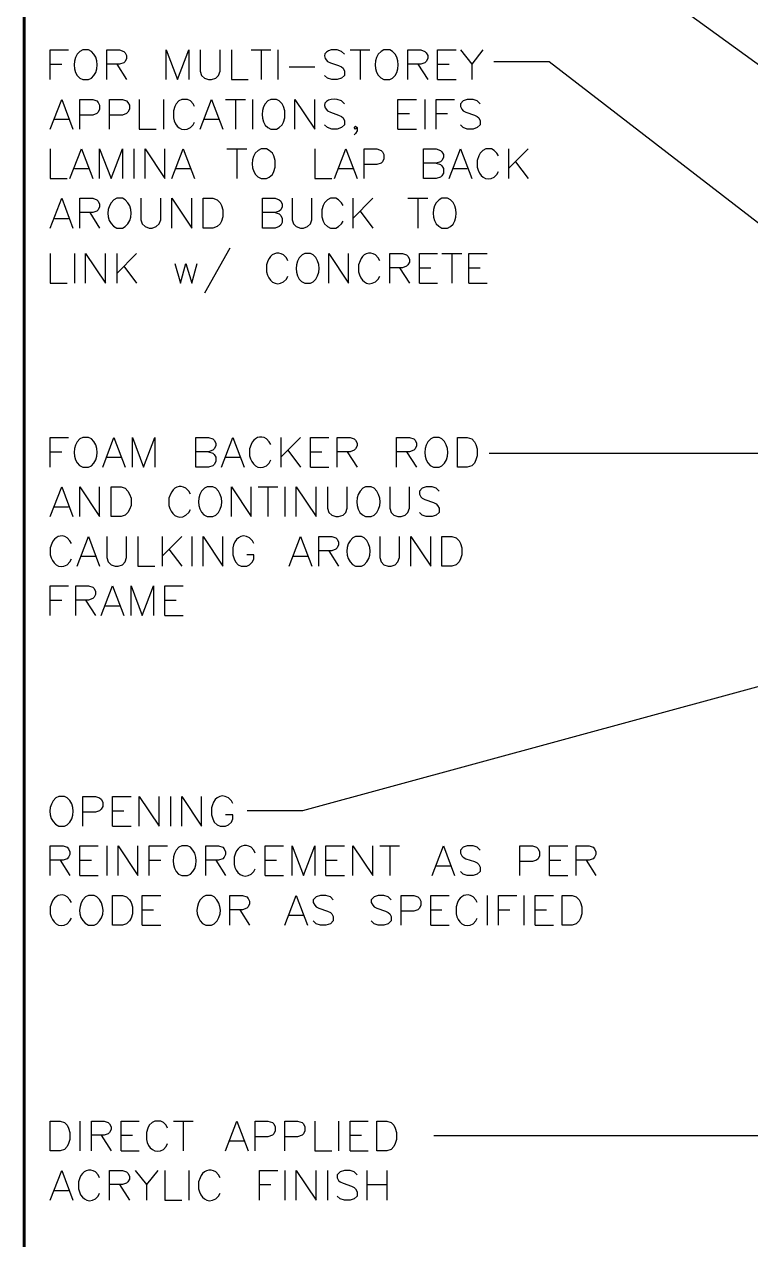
# Model space of a CAD drawing. Header units: millimetres. Extents: x 14 to 201, y 16 to 268.
# Drawn here: x 13.8 to 69.8, y 74.2 to 167.8 of the extents above; entities that cross this region are included whole.
import ezdxf

# ---------------------------------------------------------------- set-up
doc = ezdxf.new("R2010")
doc.units = ezdxf.units.MM
doc.header["$MEASUREMENT"] = 0
doc.layers.get('0').update_dxf_attribs({"linetype": 'CONTINUOUS'})

msp = doc.modelspace()

# ---------------------------------------------------------------- linework, layer by layer
at = {"color": 0, "linetype": 'Continuous', "lineweight": 60, "true_color": 0x000007}
msp.add_line((13.843, 55.414), (13.843, 264.541), dxfattribs=at)
at = {"color": 0, "linetype": 'Continuous', "lineweight": 25, "true_color": 0x000007}
for p, q in [((31.305, 165.82), (32.829, 165.82)), ((32.067, 165.82), (32.067, 163.534)), ((33.359, 165.82), (33.359, 163.534)), ((38.925, 165.82), (40.449, 165.82)), ((39.687, 165.82), (39.687, 163.534)), ((49.149, 165.82), (48.281, 164.719)), ((15.833, 164.719), (16.722, 164.719)), ((20.955, 164.719), (21.717, 163.534)), ((44.132, 164.719), (44.894, 163.534)), ((45.656, 164.719), (46.545, 164.719)), ((34.226, 164.507), (36.195, 164.507)), ((45.656, 163.534), (47.075, 163.534)), ((24.553, 162.01), (24.553, 159.724)), ((29.337, 162.01), (30.861, 162.01)), ((30.099, 162.01), (30.099, 159.724)), ((31.411, 162.01), (31.411, 159.724)), ((44.683, 162.01), (44.683, 159.724)), ((16.171, 160.486), (17.251, 160.486)), ((27.707, 160.486), (28.787, 160.486)), ((42.608, 160.909), (43.497, 160.909)), ((45.551, 160.909), (46.418, 160.909)), ((42.608, 159.724), (44.027, 159.724)), ((22.267, 158.2), (22.267, 155.914)), ((29.443, 158.2), (30.967, 158.2)), ((30.205, 158.2), (30.205, 155.914)), ((51.117, 158.2), (51.117, 155.914)), ((52.641, 158.2), (51.117, 156.676)), ((17.695, 156.676), (18.775, 156.676)), ((25.527, 156.676), (26.628, 156.676)), ((38.036, 156.676), (39.137, 156.676)), ((46.863, 156.676), (47.942, 156.676)), ((51.647, 157.205), (52.641, 155.914)), ((39.137, 154.39), (39.137, 152.083)), ((40.661, 154.39), (39.137, 152.845)), ((43.37, 154.39), (44.894, 154.39)), ((44.132, 154.39), (44.132, 152.083)), ((16.171, 152.845), (17.251, 152.845)), ((18.881, 153.289), (19.643, 152.083)), ((39.687, 153.395), (40.661, 152.083)), ((17.695, 150.135), (17.695, 147.849)), ((20.955, 150.135), (20.955, 147.849)), ((22.479, 150.135), (20.955, 148.611)), ((29.676, 150.559), (27.707, 147.087)), ((45.995, 150.135), (47.519, 150.135)), ((46.757, 150.135), (46.757, 147.849)), ((21.505, 149.162), (22.479, 147.849)), ((42.735, 149.035), (43.497, 147.849)), ((44.259, 149.035), (45.127, 149.035)), ((48.069, 149.035), (48.937, 149.035)), ((44.259, 147.849), (45.656, 147.849)), ((48.069, 147.849), (49.466, 147.849)), ((33.591, 135.975), (33.591, 133.689)), ((35.115, 135.975), (33.591, 134.451)), ((15.833, 134.874), (16.722, 134.874)), ((34.121, 135.001), (35.115, 133.689)), ((35.877, 134.874), (36.745, 134.874)), ((38.693, 134.874), (39.455, 133.689)), ((43.265, 134.874), (44.027, 133.689)), ((20.193, 134.451), (21.294, 134.451)), ((29.337, 134.451), (30.438, 134.451)), ((83.121, 134.747), (49.615, 134.747)), ((35.877, 133.689), (37.274, 133.689)), ((31.835, 132.165), (33.359, 132.165)), ((32.597, 132.165), (32.597, 129.879)), ((33.909, 132.165), (33.909, 129.879)), ((16.171, 130.641), (17.251, 130.641)), ((24.447, 128.355), (24.447, 126.069)), ((25.971, 128.355), (24.447, 126.831)), ((26.733, 128.355), (26.733, 126.069)), ((24.977, 127.381), (25.971, 126.069)), ((18.246, 126.831), (19.325, 126.831)), ((34.565, 126.831), (35.645, 126.831)), ((37.274, 127.254), (38.036, 126.069)), ((15.833, 123.444), (16.722, 123.444)), ((18.563, 123.444), (19.325, 122.259)), ((20.087, 123.021), (21.167, 123.021)), ((24.659, 123.444), (25.527, 123.444)), ((24.659, 122.259), (26.077, 122.259)), ((25.104, 108.331), (25.104, 106.045)), ((20.637, 107.23), (21.505, 107.23)), ((20.637, 106.045), (22.056, 106.045)), ((20.193, 104.521), (20.193, 102.235)), ((41.211, 104.521), (42.735, 104.521)), ((41.973, 104.521), (41.973, 102.235)), ((16.595, 103.42), (17.357, 102.235)), ((18.119, 103.42), (19.008, 103.42)), ((23.453, 103.42), (24.342, 103.42)), ((28.575, 103.42), (29.337, 102.235)), ((32.385, 103.42), (33.253, 103.42)), ((37.063, 103.42), (37.931, 103.42)), ((45.551, 102.997), (46.651, 102.997)), ((54.271, 103.42), (55.139, 103.42)), ((57.086, 103.42), (57.848, 102.235)), ((18.119, 102.235), (19.537, 102.235)), ((32.385, 102.235), (33.803, 102.235)), ((37.063, 102.235), (38.481, 102.235)), ((54.271, 102.235), (55.689, 102.235)), ((49.466, 100.711), (49.466, 98.425)), ((52.303, 100.711), (52.303, 98.425)), ((22.923, 99.61), (23.791, 99.61)), ((30.438, 99.61), (31.178, 98.425)), ((45.127, 99.61), (45.995, 99.61)), ((50.355, 99.61), (51.223, 99.61)), ((53.171, 99.61), (54.038, 99.61)), ((22.923, 98.425), (24.342, 98.425)), ((34.226, 99.187), (35.327, 99.187)), ((45.127, 98.425), (46.545, 98.425)), ((53.171, 98.425), (54.589, 98.425)), ((18.119, 83.333), (18.119, 81.047)), ((25.315, 83.333), (26.839, 83.333)), ((26.077, 83.333), (26.077, 81.047)), ((38.036, 83.333), (38.036, 81.047)), ((19.77, 82.254), (20.532, 81.047)), ((21.294, 82.254), (22.161, 82.254)), ((29.676, 81.809), (30.755, 81.809)), ((38.925, 82.254), (39.793, 82.254)), ((76.01, 82.19), (45.36, 82.19)), ((21.294, 81.047), (22.691, 81.047)), ((38.925, 81.047), (40.323, 81.047)), ((24.109, 79.523), (23.241, 78.444)), ((26.501, 79.523), (26.501, 77.237)), ((33.909, 79.523), (33.909, 77.237)), ((37.169, 79.523), (37.169, 77.237)), ((40.217, 79.523), (40.217, 77.237)), ((41.741, 79.523), (41.741, 77.237)), ((16.171, 77.999), (17.251, 77.999)), ((21.167, 78.444), (21.929, 77.237)), ((31.941, 78.444), (32.829, 78.444)), ((40.217, 78.444), (41.741, 78.444))]:
    msp.add_line(p, q, dxfattribs=at)
for points in [[(87.376, 152.337), (53.996, 176.551), (49.72, 176.551)], [(15.833, 163.534), (15.833, 165.82), (17.251, 165.82)], [(18.351, 165.82), (18.119, 165.693), (17.907, 165.481)], [(19.008, 165.693), (18.775, 165.82), (18.351, 165.82), (18.351, 165.82)], [(20.193, 163.534), (20.193, 165.82), (21.167, 165.82), (21.505, 165.693), (21.611, 165.587), (21.717, 165.375), (21.717, 165.164), (21.611, 164.931), (21.505, 164.825), (21.167, 164.719), (20.193, 164.719)], [(24.765, 163.534), (24.765, 165.82), (25.633, 163.534), (26.501, 165.82), (26.501, 163.534)], [(27.39, 165.82), (27.39, 164.169), (27.495, 163.851), (27.707, 163.64), (28.025, 163.534), (28.257, 163.534), (28.575, 163.64), (28.787, 163.851), (28.914, 164.169), (28.914, 165.82)], [(29.781, 165.82), (29.781, 163.534), (31.073, 163.534)], [(38.481, 165.481), (38.269, 165.693), (37.931, 165.82)], [(41.529, 165.82), (41.317, 165.693), (41.084, 165.481)], [(42.185, 165.693), (41.973, 165.82), (41.529, 165.82), (41.529, 165.82)], [(43.37, 163.534), (43.37, 165.82), (44.365, 165.82), (44.683, 165.693), (44.789, 165.587), (44.894, 165.375), (44.894, 165.164), (44.789, 164.931), (44.683, 164.825), (44.365, 164.719), (43.37, 164.719)], [(45.656, 163.534), (45.656, 165.82), (47.075, 165.82)], [(47.413, 165.82), (48.281, 164.719), (48.281, 163.534)], [(37.169, 164.931), (37.401, 164.825), (38.036, 164.613), (38.269, 164.507), (38.375, 164.402), (38.481, 164.169), (38.481, 163.851), (38.269, 163.64), (37.931, 163.534), (37.507, 163.534), (37.169, 163.64), (36.957, 163.851)], [(92.138, 135.657), (54.25, 164.91), (49.974, 164.91)], [(18.351, 163.534), (18.775, 163.534), (19.008, 163.64)], [(41.529, 163.534), (41.973, 163.534), (42.185, 163.64)], [(15.833, 159.724), (16.722, 162.01), (17.589, 159.724)], [(18.119, 159.724), (18.119, 162.01), (19.113, 162.01), (19.431, 161.883), (19.537, 161.777), (19.643, 161.565), (19.643, 161.248), (19.537, 161.015), (19.431, 160.909), (19.113, 160.803), (18.119, 160.803)], [(20.405, 159.724), (20.405, 162.01), (21.399, 162.01), (21.717, 161.883), (21.823, 161.777), (21.929, 161.565), (21.929, 161.248), (21.823, 161.015), (21.717, 160.909), (21.399, 160.803), (20.405, 160.803)], [(22.691, 162.01), (22.691, 159.724), (24.003, 159.724)], [(26.945, 161.459), (26.839, 161.671), (26.628, 161.883), (26.395, 162.01), (25.971, 162.01), (25.739, 161.883), (25.527, 161.671), (25.421, 161.459), (25.315, 161.121), (25.315, 160.592)], [(27.39, 159.724), (28.257, 162.01), (29.125, 159.724)], [(32.829, 162.01), (32.597, 161.883), (32.385, 161.671)], [(32.829, 159.724), (33.253, 159.724), (33.464, 159.83), (33.697, 160.041), (33.803, 160.253), (33.909, 160.592), (33.909, 161.121), (33.803, 161.459), (33.697, 161.671), (33.464, 161.883), (33.253, 162.01), (32.829, 162.01), (32.829, 162.01)], [(34.671, 159.724), (34.671, 162.01), (36.195, 159.724), (36.195, 162.01)], [(38.481, 161.671), (38.269, 161.883), (37.931, 162.01)], [(42.608, 159.724), (42.608, 162.01), (44.027, 162.01)], [(45.551, 159.724), (45.551, 162.01), (46.969, 162.01)], [(48.937, 161.671), (48.704, 161.883), (48.387, 162.01), (47.942, 162.01), (47.625, 161.883), (47.413, 161.671), (47.413, 161.459), (47.519, 161.248), (47.625, 161.121), (47.837, 161.015), (48.493, 160.803), (48.704, 160.697), (48.831, 160.592), (48.937, 160.359), (48.937, 160.041), (48.704, 159.83), (48.387, 159.724), (47.942, 159.724), (47.625, 159.83), (47.413, 160.041)], [(37.169, 161.121), (37.401, 161.015), (38.036, 160.803), (38.269, 160.697), (38.375, 160.592), (38.481, 160.359), (38.481, 160.041), (38.269, 159.83), (37.931, 159.724), (37.507, 159.724), (37.169, 159.83), (36.957, 160.041)], [(26.628, 159.83), (26.839, 160.041), (26.945, 160.253)], [(39.455, 159.83), (39.349, 159.724), (39.243, 159.83), (39.349, 159.935), (39.455, 159.83), (39.455, 159.597), (39.349, 159.385), (39.243, 159.279)], [(15.833, 158.2), (15.833, 155.914), (17.145, 155.914)], [(17.357, 155.914), (18.246, 158.2), (19.113, 155.914)], [(19.643, 155.914), (19.643, 158.2), (20.532, 155.914), (21.399, 158.2), (21.399, 155.914)], [(23.135, 155.914), (23.135, 158.2), (24.659, 155.914), (24.659, 158.2)], [(25.209, 155.914), (26.077, 158.2), (26.945, 155.914)], [(32.067, 158.2), (31.835, 158.073), (31.623, 157.861)], [(32.067, 155.914), (32.491, 155.914), (32.702, 156.02), (32.935, 156.231), (33.041, 156.443), (33.147, 156.782), (33.147, 157.311), (33.041, 157.649), (32.935, 157.861), (32.702, 158.073), (32.491, 158.2), (32.067, 158.2), (32.067, 158.2)], [(36.195, 158.2), (36.195, 155.914), (37.507, 155.914)], [(37.719, 155.914), (38.587, 158.2), (39.455, 155.914)], [(40.005, 155.914), (40.005, 158.2), (40.979, 158.2), (41.317, 158.073), (41.423, 157.967), (41.529, 157.755), (41.529, 157.438), (41.423, 157.205), (41.317, 157.099), (40.979, 156.993), (40.005, 156.993)], [(44.577, 155.914), (44.577, 158.2), (45.551, 158.2), (45.889, 158.073), (45.995, 157.967), (46.101, 157.755), (46.101, 157.544), (45.995, 157.311), (45.889, 157.205), (45.551, 157.099), (44.577, 157.099)], [(46.545, 155.914), (47.413, 158.2), (48.281, 155.914)], [(50.355, 157.649), (50.228, 157.861), (50.017, 158.073), (49.805, 158.2), (49.361, 158.2), (49.149, 158.073), (48.937, 157.861), (48.831, 157.649), (48.704, 157.311), (48.704, 156.782)], [(45.551, 157.099), (45.889, 156.993), (45.995, 156.887), (46.101, 156.676), (46.101, 156.337), (45.995, 156.125), (45.889, 156.02), (45.551, 155.914), (44.577, 155.914)], [(50.017, 156.02), (50.228, 156.231), (50.355, 156.443)], [(15.833, 152.083), (16.722, 154.39), (17.589, 152.083)], [(18.119, 152.083), (18.119, 154.39), (19.113, 154.39), (19.431, 154.263), (19.537, 154.157), (19.643, 153.945), (19.643, 153.734), (19.537, 153.501), (19.431, 153.395), (19.113, 153.289), (18.119, 153.289)], [(20.955, 154.39), (20.743, 154.263), (20.532, 154.051)], [(21.611, 154.263), (21.399, 154.39), (20.955, 154.39), (20.955, 154.39)], [(22.818, 154.39), (22.818, 152.739), (22.923, 152.421), (23.135, 152.21), (23.453, 152.083), (23.685, 152.083), (24.003, 152.21), (24.215, 152.421), (24.342, 152.739), (24.342, 154.39)], [(25.209, 152.083), (25.209, 154.39), (26.733, 152.083), (26.733, 154.39)], [(32.173, 152.083), (32.173, 154.39), (33.147, 154.39), (33.464, 154.263), (33.591, 154.157), (33.697, 153.945), (33.697, 153.734), (33.591, 153.501), (33.464, 153.395), (33.147, 153.289), (32.173, 153.289)], [(34.459, 154.39), (34.459, 152.739), (34.565, 152.421), (34.777, 152.21), (35.115, 152.083), (35.327, 152.083), (35.645, 152.21), (35.877, 152.421), (35.983, 152.739), (35.983, 154.39)], [(38.375, 153.839), (38.269, 154.051), (38.036, 154.263), (37.825, 154.39), (37.401, 154.39), (37.169, 154.263), (36.957, 154.051), (36.851, 153.839), (36.745, 153.501), (36.745, 152.972), (36.851, 152.633), (36.957, 152.421), (37.169, 152.21), (37.401, 152.083), (37.825, 152.083), (38.036, 152.21), (38.269, 152.421), (38.375, 152.633)], [(45.995, 154.39), (45.783, 154.263), (45.551, 154.051)], [(46.651, 154.263), (46.418, 154.39), (45.995, 154.39), (45.995, 154.39)], [(33.147, 153.289), (33.464, 153.183), (33.591, 153.077), (33.697, 152.845), (33.697, 152.527), (33.591, 152.315), (33.464, 152.21), (33.147, 152.083), (32.173, 152.083)], [(20.955, 152.083), (21.399, 152.083), (21.611, 152.21)], [(45.995, 152.083), (46.418, 152.083), (46.651, 152.21)], [(15.833, 150.135), (15.833, 147.849), (17.145, 147.849)], [(18.563, 147.849), (18.563, 150.135), (20.087, 147.849), (20.087, 150.135)], [(34.121, 149.585), (34.015, 149.797), (33.803, 150.029)], [(35.433, 150.135), (35.221, 150.029), (34.988, 149.797)], [(36.089, 150.029), (35.877, 150.135), (35.433, 150.135), (35.433, 150.135)], [(37.274, 147.849), (37.274, 150.135), (38.798, 147.849), (38.798, 150.135)], [(41.211, 149.585), (41.084, 149.797), (40.873, 150.029)], [(41.973, 147.849), (41.973, 150.135), (42.947, 150.135), (43.265, 150.029), (43.37, 149.924), (43.497, 149.691), (43.497, 149.479), (43.37, 149.267), (43.265, 149.162), (42.947, 149.035), (41.973, 149.035)], [(44.259, 147.849), (44.259, 150.135), (45.656, 150.135)], [(48.069, 147.849), (48.069, 150.135), (49.466, 150.135)], [(25.421, 149.373), (25.866, 147.849), (26.289, 149.373), (26.733, 147.849), (27.157, 149.373)], [(32.597, 149.585), (32.491, 149.267), (32.491, 148.717)], [(39.687, 149.585), (39.56, 149.267), (39.56, 148.717)], [(33.803, 147.955), (34.015, 148.167), (34.121, 148.4)], [(35.433, 147.849), (35.877, 147.849), (36.089, 147.955)], [(40.873, 147.955), (41.084, 148.167), (41.211, 148.4)], [(15.833, 133.689), (15.833, 135.975), (17.251, 135.975)], [(18.351, 135.975), (18.119, 135.869), (17.907, 135.636)], [(19.008, 135.869), (18.775, 135.975), (18.351, 135.975), (18.351, 135.975)], [(19.875, 133.689), (20.743, 135.975), (21.611, 133.689)], [(22.161, 133.689), (22.161, 135.975), (23.029, 133.689), (23.897, 135.975), (23.897, 133.689)], [(27.051, 133.689), (27.051, 135.975), (28.025, 135.975), (28.363, 135.869), (28.469, 135.763), (28.575, 135.53), (28.575, 135.318), (28.469, 135.107), (28.363, 135.001), (28.025, 134.874), (27.051, 134.874)], [(29.019, 133.689), (29.887, 135.975), (30.755, 133.689)], [(32.829, 135.424), (32.702, 135.636), (32.491, 135.869)], [(35.877, 133.689), (35.877, 135.975), (37.274, 135.975)], [(37.931, 133.689), (37.931, 135.975), (38.925, 135.975), (39.243, 135.869), (39.349, 135.763), (39.455, 135.53), (39.455, 135.318), (39.349, 135.107), (39.243, 135.001), (38.925, 134.874), (37.931, 134.874)], [(42.503, 133.689), (42.503, 135.975), (43.497, 135.975), (43.815, 135.869), (43.921, 135.763), (44.027, 135.53), (44.027, 135.318), (43.921, 135.107), (43.815, 135.001), (43.497, 134.874), (42.503, 134.874)], [(45.339, 135.975), (45.127, 135.869), (44.894, 135.636)], [(45.995, 135.869), (45.783, 135.975), (45.339, 135.975), (45.339, 135.975)], [(28.025, 134.874), (28.363, 134.768), (28.469, 134.662), (28.575, 134.451), (28.575, 134.112), (28.469, 133.9), (28.363, 133.794), (28.025, 133.689), (27.051, 133.689)], [(31.305, 135.424), (31.178, 135.107), (31.178, 134.556)], [(32.491, 133.794), (32.702, 134.006), (32.829, 134.239)], [(18.351, 133.689), (18.775, 133.689), (19.008, 133.794)], [(45.339, 133.689), (45.783, 133.689), (45.995, 133.794)], [(15.833, 129.879), (16.722, 132.165), (17.589, 129.879)], [(18.119, 129.879), (18.119, 132.165), (19.643, 129.879), (19.643, 132.165)], [(26.628, 131.614), (26.501, 131.826), (26.289, 132.059)], [(27.919, 132.165), (27.707, 132.059), (27.495, 131.826)], [(28.575, 132.059), (28.363, 132.165), (27.919, 132.165), (27.919, 132.165)], [(29.781, 129.879), (29.781, 132.165), (31.305, 129.879), (31.305, 132.165)], [(34.777, 129.879), (34.777, 132.165), (36.301, 129.879), (36.301, 132.165)], [(37.169, 132.165), (37.169, 130.535), (37.274, 130.196), (37.507, 129.984), (37.825, 129.879), (38.036, 129.879), (38.375, 129.984), (38.587, 130.196), (38.693, 130.535), (38.693, 132.165)], [(40.111, 132.165), (39.899, 132.059), (39.687, 131.826)], [(40.767, 132.059), (40.555, 132.165), (40.111, 132.165), (40.111, 132.165)], [(41.973, 132.165), (41.973, 130.535), (42.079, 130.196), (42.291, 129.984), (42.608, 129.879), (42.841, 129.879), (43.159, 129.984), (43.37, 130.196), (43.497, 130.535), (43.497, 132.165)], [(45.783, 131.826), (45.551, 132.059), (45.233, 132.165), (44.789, 132.165), (44.471, 132.059), (44.259, 131.826), (44.259, 131.614), (44.365, 131.403), (44.471, 131.297), (44.683, 131.191), (45.339, 130.958), (45.551, 130.852), (45.656, 130.746), (45.783, 130.535), (45.783, 130.196), (45.551, 129.984), (45.233, 129.879), (44.789, 129.879), (44.471, 129.984), (44.259, 130.196)], [(25.104, 131.614), (24.977, 131.297), (24.977, 130.746)], [(26.289, 129.984), (26.501, 130.196), (26.628, 130.429)], [(27.919, 129.879), (28.363, 129.879), (28.575, 129.984)], [(40.111, 129.879), (40.555, 129.879), (40.767, 129.984)], [(17.484, 127.804), (17.357, 128.016), (17.145, 128.249)], [(17.907, 126.069), (18.775, 128.355), (19.643, 126.069)], [(20.193, 128.355), (20.193, 126.725), (20.299, 126.386), (20.532, 126.174), (20.849, 126.069), (21.061, 126.069), (21.399, 126.174), (21.611, 126.386), (21.717, 126.725), (21.717, 128.355)], [(22.585, 128.355), (22.585, 126.069), (23.897, 126.069)], [(27.601, 126.069), (27.601, 128.355), (29.125, 126.069), (29.125, 128.355)], [(31.517, 127.804), (31.411, 128.016), (31.178, 128.249)], [(34.226, 126.069), (35.115, 128.355), (35.983, 126.069)], [(36.512, 126.069), (36.512, 128.355), (37.507, 128.355), (37.825, 128.249), (37.931, 128.143), (38.036, 127.91), (38.036, 127.698), (37.931, 127.487), (37.825, 127.381), (37.507, 127.254), (36.512, 127.254)], [(39.349, 128.355), (39.137, 128.249), (38.925, 128.016)], [(40.005, 128.249), (39.793, 128.355), (39.349, 128.355), (39.349, 128.355)], [(41.211, 128.355), (41.211, 126.725), (41.317, 126.386), (41.529, 126.174), (41.846, 126.069), (42.079, 126.069), (42.397, 126.174), (42.608, 126.386), (42.735, 126.725), (42.735, 128.355)], [(43.603, 126.069), (43.603, 128.355), (45.127, 126.069), (45.127, 128.355)], [(15.96, 127.804), (15.833, 127.487), (15.833, 126.936)], [(29.887, 127.487), (29.887, 126.936), (29.993, 126.619), (30.099, 126.386), (30.311, 126.174), (30.544, 126.069), (30.967, 126.069), (31.178, 126.174), (31.411, 126.386), (31.517, 126.619), (31.517, 126.936), (30.967, 126.936)], [(17.145, 126.174), (17.357, 126.386), (17.484, 126.619)], [(39.349, 126.069), (39.793, 126.069), (40.005, 126.174)], [(15.833, 122.259), (15.833, 124.545), (17.251, 124.545)], [(17.801, 122.259), (17.801, 124.545), (18.775, 124.545), (19.113, 124.439), (19.219, 124.333), (19.325, 124.1), (19.325, 123.888), (19.219, 123.677), (19.113, 123.571), (18.775, 123.444), (17.801, 123.444)], [(19.77, 122.259), (20.637, 124.545), (21.505, 122.259)], [(22.056, 122.259), (22.056, 124.545), (22.923, 122.259), (23.791, 124.545), (23.791, 122.259)], [(24.659, 122.259), (24.659, 124.545), (26.077, 124.545)], [(101.494, 125.264), (35.264, 107.23), (30.988, 107.23)], [(16.489, 108.331), (16.277, 108.225), (16.065, 107.992)], [(17.145, 108.225), (16.933, 108.331), (16.489, 108.331), (16.489, 108.331)], [(18.351, 106.045), (18.351, 108.331), (19.325, 108.331), (19.643, 108.225), (19.77, 108.119), (19.875, 107.887), (19.875, 107.569), (19.77, 107.357), (19.643, 107.23), (19.325, 107.125), (18.351, 107.125)], [(20.637, 106.045), (20.637, 108.331), (22.056, 108.331)], [(22.691, 106.045), (22.691, 108.331), (24.215, 106.045), (24.215, 108.331)], [(25.971, 106.045), (25.971, 108.331), (27.495, 106.045), (27.495, 108.331)], [(29.887, 107.781), (29.781, 107.992), (29.549, 108.225)], [(28.257, 107.463), (28.257, 106.913), (28.363, 106.595), (28.469, 106.363), (28.681, 106.151), (28.914, 106.045), (29.337, 106.045), (29.549, 106.151), (29.781, 106.363), (29.887, 106.595), (29.887, 106.913), (29.337, 106.913)], [(16.489, 106.045), (16.933, 106.045), (17.145, 106.151)], [(15.833, 102.235), (15.833, 104.521), (16.827, 104.521), (17.145, 104.415), (17.251, 104.288), (17.357, 104.077), (17.357, 103.865), (17.251, 103.653), (17.145, 103.526), (16.827, 103.42), (15.833, 103.42)], [(18.119, 102.235), (18.119, 104.521), (19.537, 104.521)], [(21.061, 102.235), (21.061, 104.521), (22.585, 102.235), (22.585, 104.521)], [(23.453, 102.235), (23.453, 104.521), (24.871, 104.521)], [(25.971, 104.521), (25.739, 104.415), (25.527, 104.182)], [(26.628, 104.415), (26.395, 104.521), (25.971, 104.521), (25.971, 104.521)], [(27.813, 102.235), (27.813, 104.521), (28.787, 104.521), (29.125, 104.415), (29.231, 104.288), (29.337, 104.077), (29.337, 103.865), (29.231, 103.653), (29.125, 103.526), (28.787, 103.42), (27.813, 103.42)], [(30.099, 103.971), (29.993, 103.653), (29.993, 103.103)], [(31.623, 103.971), (31.517, 104.182), (31.305, 104.415)], [(32.385, 102.235), (32.385, 104.521), (33.803, 104.521)], [(34.459, 102.235), (34.459, 104.521), (35.327, 102.235), (36.195, 104.521), (36.195, 102.235)], [(37.063, 102.235), (37.063, 104.521), (38.481, 104.521)], [(39.137, 102.235), (39.137, 104.521), (40.661, 102.235), (40.661, 104.521)], [(45.233, 102.235), (46.101, 104.521), (46.969, 102.235)], [(48.937, 104.182), (48.704, 104.415), (48.387, 104.521), (47.942, 104.521), (47.625, 104.415), (47.413, 104.182), (47.413, 103.971), (47.519, 103.759), (47.625, 103.653), (47.837, 103.526), (48.493, 103.315), (48.704, 103.209), (48.831, 103.103), (48.937, 102.891), (48.937, 102.553), (48.704, 102.341), (48.387, 102.235), (47.942, 102.235), (47.625, 102.341), (47.413, 102.553)], [(51.985, 102.235), (51.985, 104.521), (52.959, 104.521), (53.276, 104.415), (53.403, 104.288), (53.509, 104.077), (53.509, 103.759), (53.403, 103.526), (53.276, 103.42), (52.959, 103.315), (51.985, 103.315)], [(54.271, 102.235), (54.271, 104.521), (55.689, 104.521)], [(56.324, 102.235), (56.324, 104.521), (57.319, 104.521), (57.637, 104.415), (57.743, 104.288), (57.848, 104.077), (57.848, 103.865), (57.743, 103.653), (57.637, 103.526), (57.319, 103.42), (56.324, 103.42)], [(25.971, 102.235), (26.395, 102.235), (26.628, 102.341)], [(31.305, 102.341), (31.517, 102.553), (31.623, 102.764)], [(15.96, 100.161), (15.833, 99.843), (15.833, 99.293)], [(17.484, 100.161), (17.357, 100.372), (17.145, 100.605)], [(18.775, 100.711), (18.563, 100.605), (18.351, 100.372)], [(19.431, 100.605), (19.219, 100.711), (18.775, 100.711), (18.775, 100.711)], [(22.923, 98.425), (22.923, 100.711), (24.342, 100.711)], [(27.813, 100.711), (27.601, 100.605), (27.39, 100.372)], [(28.469, 100.605), (28.257, 100.711), (27.813, 100.711), (27.813, 100.711)], [(29.676, 98.425), (29.676, 100.711), (30.649, 100.711), (30.967, 100.605), (31.073, 100.478), (31.178, 100.267), (31.178, 100.055), (31.073, 99.843), (30.967, 99.716), (30.649, 99.61), (29.676, 99.61)], [(33.909, 98.425), (34.777, 100.711), (35.645, 98.425)], [(37.613, 100.372), (37.401, 100.605), (37.063, 100.711), (36.639, 100.711), (36.301, 100.605), (36.089, 100.372), (36.089, 100.161), (36.195, 99.949), (36.301, 99.843), (36.512, 99.716), (37.169, 99.505), (37.401, 99.399), (37.507, 99.293), (37.613, 99.081), (37.613, 98.743), (37.401, 98.531), (37.063, 98.425), (36.639, 98.425), (36.301, 98.531), (36.089, 98.743)], [(42.079, 100.372), (41.846, 100.605), (41.529, 100.711), (41.084, 100.711), (40.767, 100.605), (40.555, 100.372), (40.555, 100.161), (40.661, 99.949), (40.767, 99.843), (40.979, 99.716), (41.635, 99.505), (41.846, 99.399), (41.973, 99.293), (42.079, 99.081), (42.079, 98.743), (41.846, 98.531), (41.529, 98.425), (41.084, 98.425), (40.767, 98.531), (40.555, 98.743)], [(42.841, 98.425), (42.841, 100.711), (43.815, 100.711), (44.132, 100.605), (44.259, 100.478), (44.365, 100.267), (44.365, 99.949), (44.259, 99.716), (44.132, 99.61), (43.815, 99.505), (42.841, 99.505)], [(45.127, 98.425), (45.127, 100.711), (46.545, 100.711)], [(47.18, 100.161), (47.075, 99.843), (47.075, 99.293)], [(48.704, 100.161), (48.599, 100.372), (48.387, 100.605)], [(50.355, 98.425), (50.355, 100.711), (51.752, 100.711)], [(53.171, 98.425), (53.171, 100.711), (54.589, 100.711)], [(17.145, 98.531), (17.357, 98.743), (17.484, 98.954)], [(18.775, 98.425), (19.219, 98.425), (19.431, 98.531)], [(27.813, 98.425), (28.257, 98.425), (28.469, 98.531)], [(48.387, 98.531), (48.599, 98.743), (48.704, 98.954)], [(19.008, 81.047), (19.008, 83.333), (19.981, 83.333), (20.299, 83.227), (20.405, 83.121), (20.532, 82.889), (20.532, 82.677), (20.405, 82.465), (20.299, 82.359), (19.981, 82.254), (19.008, 82.254)], [(21.294, 81.047), (21.294, 83.333), (22.691, 83.333)], [(24.871, 82.783), (24.765, 83.016), (24.553, 83.227), (24.342, 83.333), (23.897, 83.333), (23.685, 83.227), (23.453, 83.016), (23.347, 82.783), (23.241, 82.465), (23.241, 81.915)], [(29.337, 81.047), (30.205, 83.333), (31.073, 81.047)], [(31.623, 81.047), (31.623, 83.333), (32.597, 83.333), (32.935, 83.227), (33.041, 83.121), (33.147, 82.889), (33.147, 82.571), (33.041, 82.359), (32.935, 82.254), (32.597, 82.127), (31.623, 82.127)], [(33.909, 81.047), (33.909, 83.333), (34.883, 83.333), (35.221, 83.227), (35.327, 83.121), (35.433, 82.889), (35.433, 82.571), (35.327, 82.359), (35.221, 82.254), (34.883, 82.127), (33.909, 82.127)], [(36.195, 83.333), (36.195, 81.047), (37.507, 81.047)], [(38.925, 81.047), (38.925, 83.333), (40.323, 83.333)], [(24.553, 81.153), (24.765, 81.365), (24.871, 81.597)], [(15.833, 77.237), (16.722, 79.523), (17.589, 77.237)], [(18.119, 78.973), (18.013, 78.655), (18.013, 78.105)], [(19.643, 78.973), (19.537, 79.206), (19.325, 79.417)], [(20.405, 77.237), (20.405, 79.523), (21.399, 79.523), (21.717, 79.417), (21.823, 79.311), (21.929, 79.079), (21.929, 78.867), (21.823, 78.655), (21.717, 78.549), (21.399, 78.444), (20.405, 78.444)], [(22.373, 79.523), (23.241, 78.444), (23.241, 77.237)], [(24.659, 79.523), (24.659, 77.237), (25.971, 77.237)], [(27.39, 78.973), (27.263, 78.655), (27.263, 78.105)], [(28.914, 78.973), (28.787, 79.206), (28.575, 79.417)], [(31.941, 77.237), (31.941, 79.523), (33.359, 79.523)], [(34.777, 77.237), (34.777, 79.523), (36.301, 77.237), (36.301, 79.523)], [(39.455, 79.206), (39.243, 79.417), (38.925, 79.523), (38.481, 79.523), (38.164, 79.417), (37.931, 79.206), (37.931, 78.973), (38.036, 78.761), (38.164, 78.655), (38.375, 78.549), (39.031, 78.317), (39.243, 78.211), (39.349, 78.105), (39.455, 77.893), (39.455, 77.555), (39.243, 77.343), (38.925, 77.237), (38.481, 77.237), (38.164, 77.343), (37.931, 77.555)], [(19.325, 77.343), (19.537, 77.555), (19.643, 77.787)], [(28.575, 77.343), (28.787, 77.555), (28.914, 77.787)]]:
    msp.add_lwpolyline(points, dxfattribs=at)
for points in [[(27.601, 152.083), (27.601, 154.39), (28.363, 154.39), (28.681, 154.263), (28.914, 154.051), (29.019, 153.839), (29.125, 153.501), (29.125, 152.972), (29.019, 152.633), (28.914, 152.421), (28.681, 152.21), (28.363, 152.083)], [(47.18, 133.689), (47.18, 135.975), (47.942, 135.975), (48.281, 135.869), (48.493, 135.636), (48.599, 135.424), (48.704, 135.107), (48.704, 134.556), (48.599, 134.239), (48.493, 134.006), (48.281, 133.794), (47.942, 133.689)], [(20.532, 129.879), (20.532, 132.165), (21.294, 132.165), (21.611, 132.059), (21.823, 131.826), (21.929, 131.614), (22.056, 131.297), (22.056, 130.746), (21.929, 130.429), (21.823, 130.196), (21.611, 129.984), (21.294, 129.879)], [(45.995, 126.069), (45.995, 128.355), (46.757, 128.355), (47.075, 128.249), (47.308, 128.016), (47.413, 127.804), (47.519, 127.487), (47.519, 126.936), (47.413, 126.619), (47.308, 126.386), (47.075, 126.174), (46.757, 126.069)], [(20.637, 98.425), (20.637, 100.711), (21.399, 100.711), (21.717, 100.605), (21.929, 100.372), (22.056, 100.161), (22.161, 99.843), (22.161, 99.293), (22.056, 98.954), (21.929, 98.743), (21.717, 98.531), (21.399, 98.425)], [(55.245, 98.425), (55.245, 100.711), (56.007, 100.711), (56.324, 100.605), (56.557, 100.372), (56.663, 100.161), (56.769, 99.843), (56.769, 99.293), (56.663, 98.954), (56.557, 98.743), (56.324, 98.531), (56.007, 98.425)], [(15.833, 81.047), (15.833, 83.333), (16.595, 83.333), (16.933, 83.227), (17.145, 83.016), (17.251, 82.783), (17.357, 82.465), (17.357, 81.915), (17.251, 81.597), (17.145, 81.365), (16.933, 81.153), (16.595, 81.047)], [(40.979, 81.047), (40.979, 83.333), (41.741, 83.333), (42.079, 83.227), (42.291, 83.016), (42.397, 82.783), (42.503, 82.465), (42.503, 81.915), (42.397, 81.597), (42.291, 81.365), (42.079, 81.153), (41.741, 81.047)]]:
    msp.add_lwpolyline(points, close=True, dxfattribs=at)
for points in [[(19.008, 163.64), (19.599, 164.079), (19.599, 165.253), (19.008, 165.693)], [(37.931, 165.82), (37.342, 165.912), (36.544, 165.571), (37.169, 164.931)], [(42.185, 163.64), (42.776, 164.079), (42.776, 165.253), (42.185, 165.693)], [(17.907, 165.481), (17.507, 164.899), (17.619, 163.738), (18.351, 163.534)], [(41.084, 165.481), (40.694, 164.89), (40.773, 163.787), (41.529, 163.534)], [(37.931, 162.01), (37.342, 162.102), (36.544, 161.761), (37.169, 161.121)], [(32.385, 161.671), (31.985, 161.089), (32.097, 159.928), (32.829, 159.724)], [(25.315, 160.592), (25.428, 159.915), (25.964, 159.449), (26.628, 159.83)], [(31.623, 157.861), (31.223, 157.279), (31.335, 156.119), (32.067, 155.914)], [(48.704, 156.782), (48.852, 156.148), (49.349, 155.609), (50.017, 156.02)], [(20.532, 154.051), (20.082, 153.447), (20.222, 152.41), (20.955, 152.083)], [(21.611, 152.21), (22.231, 152.723), (22.231, 153.749), (21.611, 154.263)], [(45.551, 154.051), (45.153, 153.425), (45.243, 152.397), (45.995, 152.083)], [(46.651, 152.21), (47.243, 152.649), (47.243, 153.823), (46.651, 154.263)], [(33.803, 150.029), (33.34, 150.355), (32.768, 150.078), (32.597, 149.585)], [(34.988, 149.797), (34.583, 149.203), (34.702, 148.087), (35.433, 147.849)], [(36.089, 147.955), (36.685, 148.433), (36.678, 149.539), (36.089, 150.029)], [(40.873, 150.029), (40.392, 150.352), (39.87, 150.095), (39.687, 149.585)], [(32.491, 148.717), (32.601, 148.055), (33.176, 147.56), (33.803, 147.955)], [(39.56, 148.717), (39.728, 148.09), (40.176, 147.543), (40.873, 147.955)], [(19.008, 133.794), (19.604, 134.273), (19.596, 135.378), (19.008, 135.869)], [(32.491, 135.869), (32.01, 136.191), (31.488, 135.934), (31.305, 135.424)], [(45.995, 133.794), (46.591, 134.273), (46.584, 135.378), (45.995, 135.869)], [(17.907, 135.636), (17.515, 135.042), (17.595, 133.948), (18.351, 133.689)], [(44.894, 135.636), (44.489, 135.043), (44.608, 133.926), (45.339, 133.689)], [(31.178, 134.556), (31.346, 133.93), (31.794, 133.382), (32.491, 133.794)], [(26.289, 132.059), (25.808, 132.381), (25.286, 132.124), (25.104, 131.614)], [(28.575, 129.984), (29.205, 130.483), (29.193, 131.553), (28.575, 132.059)], [(40.767, 129.984), (41.386, 130.498), (41.376, 131.537), (40.767, 132.059)], [(27.495, 131.826), (27.059, 131.226), (27.191, 130.178), (27.919, 129.879)], [(39.687, 131.826), (39.227, 131.256), (39.403, 130.124), (40.111, 129.879)], [(24.977, 130.746), (25.144, 130.12), (25.593, 129.572), (26.289, 129.984)], [(17.145, 128.249), (16.664, 128.571), (16.142, 128.314), (15.96, 127.804)], [(31.178, 128.249), (30.518, 128.658), (30.007, 128.109), (29.887, 127.487)], [(40.005, 126.174), (40.624, 126.688), (40.614, 127.727), (40.005, 128.249)], [(38.925, 128.016), (38.465, 127.446), (38.641, 126.314), (39.349, 126.069)], [(15.833, 126.936), (16, 126.31), (16.449, 125.762), (17.145, 126.174)], [(29.549, 108.225), (28.889, 108.635), (28.377, 108.085), (28.257, 107.463)], [(16.065, 107.992), (15.629, 107.393), (15.761, 106.345), (16.489, 106.045)], [(17.145, 106.151), (17.775, 106.649), (17.763, 107.719), (17.145, 108.225)], [(25.527, 104.182), (25.134, 103.621), (25.221, 102.455), (25.971, 102.235)], [(26.628, 102.341), (27.225, 102.796), (27.215, 103.932), (26.628, 104.415)], [(31.305, 104.415), (30.825, 104.725), (30.282, 104.477), (30.099, 103.971)], [(29.993, 103.103), (30.091, 102.444), (30.668, 101.956), (31.305, 102.341)], [(17.145, 100.605), (16.664, 100.928), (16.142, 100.67), (15.96, 100.161)], [(18.351, 100.372), (17.917, 99.772), (18.04, 98.72), (18.775, 98.425)], [(19.431, 98.531), (20.07, 99.029), (20.048, 100.091), (19.431, 100.605)], [(27.39, 100.372), (26.94, 99.808), (27.082, 98.685), (27.813, 98.425)], [(28.469, 98.531), (29.104, 99.08), (29.082, 100.04), (28.469, 100.605)], [(48.387, 100.605), (47.868, 100.939), (47.415, 100.655), (47.18, 100.161)], [(15.833, 99.293), (15.98, 98.659), (16.477, 98.12), (17.145, 98.531)], [(47.075, 99.293), (47.172, 98.678), (47.755, 98.115), (48.387, 98.531)], [(23.241, 81.915), (23.351, 81.253), (23.926, 80.758), (24.553, 81.153)], [(19.325, 79.417), (18.844, 79.745), (18.31, 79.466), (18.119, 78.973)], [(28.575, 79.417), (28.129, 79.736), (27.527, 79.477), (27.39, 78.973)], [(18.013, 78.105), (18.136, 77.475), (18.679, 76.932), (19.325, 77.343)], [(27.263, 78.105), (27.43, 77.478), (27.879, 76.931), (28.575, 77.343)]]:
    msp.add_open_spline(points, degree=3, dxfattribs=at)

doc.saveas('drawing.dxf')
